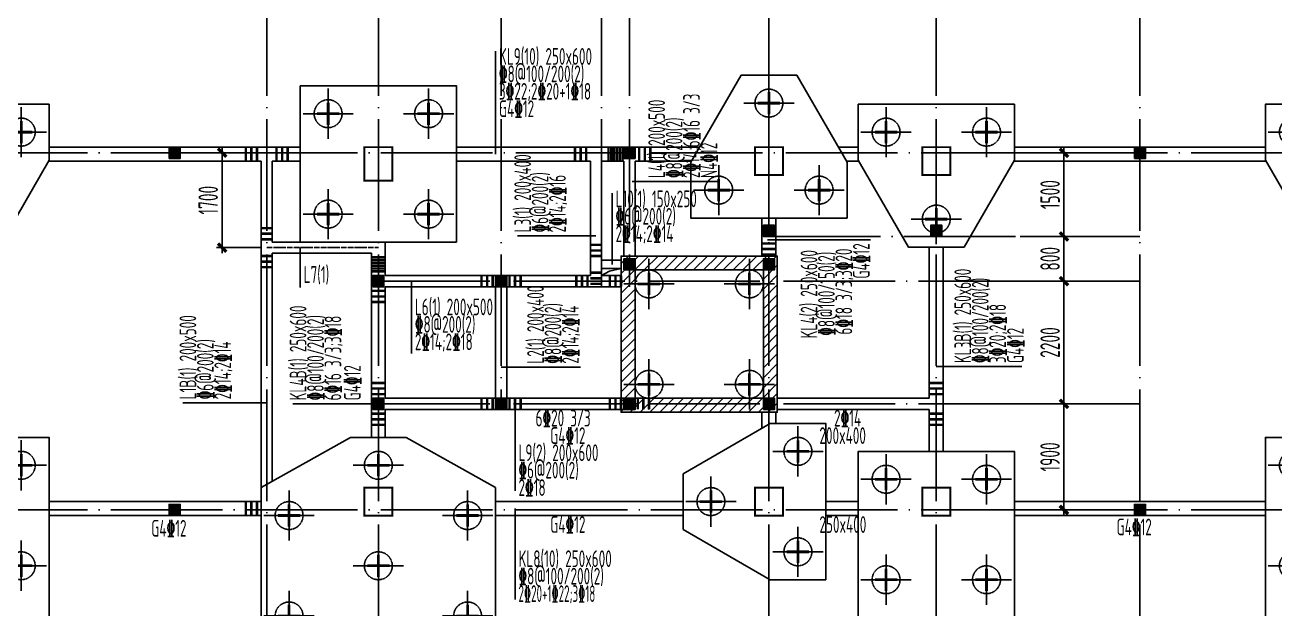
# Model space of a CAD drawing. Extents: x -472319 to -112444, y -516749 to -5704.
# Drawn here: x -398671 to -376268, y -223210 to -212746 of the extents above; entities that cross this region are included whole.
import ezdxf

# ---------------------------------------------------------------- set-up
doc = ezdxf.new("R2010")
doc.units = 0
doc.header["$LTSCALE"] = 100
doc.header["$MEASUREMENT"] = 0
for name, pattern in [('CENTER', [2, 1.25, -0.25, 0.25, -0.25]), ('DASHED', [0.75, 0.5, -0.25]), ('DOTE', [2.42, 2, -0.2, 0.02, -0.2])]:
    doc.linetypes.add(name, pattern=pattern)
for name, color, linetype in [('COLUMN', 9, 'Continuous'), ('CT', 255, 'Continuous'), ('DOTE', 1, 'CENTER'), ('PILE_DASH', 9, 'DASHED'), ('S_BEAM', 4, 'Continuous'), ('S_BEAMDIMLOCAL', 7, 'Continuous'), ('S_BEAMDIMMASS', 2, 'Continuous'), ('S_BEAMDIMMASSVER', 2, 'Continuous'), ('S_SUBBEAMHOOP', 1, 'Continuous'), ('填充', 8, 'Continuous'), ('审核修改', 6, 'Continuous'), ('柱', 2, 'Continuous'), ('桩线', 3, 'Continuous'), ('洞口边线', 7, 'Continuous')]:
    doc.layers.add(name, color=color, linetype=linetype)
doc.styles.add('HZ', font='tssdeng.shx', dxfattribs={"width": 0.6, "height": 350, "bigfont": 'a.shx'})
doc.styles.get("Standard").update_dxf_attribs({"font": 'tssdeng.shx', "width": 0.6, "bigfont": 'a.shx'})
doc.dimstyles.new('DIMN', dxfattribs={"dimtxt": 350, "dimasz": 150, "dimexe": 100, "dimexo": 100, "dimgap": 75, "dimtad": 1, "dimdec": 0, "dimzin": 0, "dimdsep": 46, "dimtxsty": 'HZ', "dimblk": 'ARCHTICK', "dimcen": 0.09, "dimdle": 100, "dimclrd": 3, "dimclre": 3, "dimclrt": 7, "dimazin": 2, "dimtfac": 1, "dimtdec": 0, "dimtmove": 2, "dimatfit": 3, "dimldrblk": 'ARCHTICK', "dimfxl": 1, "dimtolj": 1, "dimtzin": 0, "dimarcsym": 0})

# ---------------------------------------------------------------- blocks, each defined once
blk = doc.blocks.new('A$C75B14074')
at = {"layer": 'CT'}
blk.add_lwpolyline([(1900, 2559), (900, 2559), (0, 1000), (0, 0), (2800, 0), (2800, 1000), (1900, 2559)], dxfattribs=at)
at = {"layer": 'Defpoints', "ltscale": 0.5}
blk.add_point((1400, 1020), dxfattribs=at)
at = {"layer": 'PILE_DASH', "ltscale": 0.2}
for points in [[(1400, 2309, 1), (1400, 1809, 1)], [(500, 750, 1), (500, 250, 1)], [(2300, 750, 1), (2300, 250, 1)]]:
    blk.add_lwpolyline(points, format="xyb", close=True, dxfattribs=at)
at = {"layer": '桩线', "ltscale": 10}
for p, q in [((1400, 2509), (1400, 1609)), ((950, 2059), (1850, 2059)), ((500, 950), (500, 50)), ((2300, 950), (2300, 50)), ((50, 500), (950, 500)), ((1850, 500), (2750, 500))]:
    blk.add_line(p, q, dxfattribs=at)
at = {"layer": '桩线', "const_width": 50}
for points in [[(1400, 1859), (1400, 2259)], [(1600, 2059), (1200, 2059)], [(500, 300), (500, 700)], [(2300, 300), (2300, 700)], [(700, 500), (300, 500)], [(2500, 500), (2100, 500)]]:
    blk.add_lwpolyline(points, dxfattribs=at)
blk = doc.blocks.new('A$C20973FE6')
at = {"layer": 'CT'}
blk.add_lwpolyline([(0, 2800), (2800, 2800), (2800, 0), (0, 0)], close=True, dxfattribs=at)
at = {"layer": 'Defpoints', "ltscale": 0.5}
blk.add_point((1400, 1400), dxfattribs=at)
at = {"layer": 'PILE_DASH', "ltscale": 0.2}
for points in [[(500, 2050, -1), (500, 2550, -1)], [(2300, 2050, -1), (2300, 2550, -1)], [(500, 250, -1), (500, 750, -1)], [(2300, 250, -1), (2300, 750, -1)]]:
    blk.add_lwpolyline(points, format="xyb", close=True, dxfattribs=at)
at = {"layer": '桩线', "ltscale": 10}
for p, q in [((500, 1850), (500, 2750)), ((2300, 1850), (2300, 2750)), ((50, 2300), (950, 2300)), ((1850, 2300), (2750, 2300)), ((500, 50), (500, 950)), ((2300, 50), (2300, 950)), ((50, 500), (950, 500)), ((1850, 500), (2750, 500))]:
    blk.add_line(p, q, dxfattribs=at)
at = {"layer": '桩线', "const_width": 50}
for points in [[(500, 2500), (500, 2100)], [(2300, 2500), (2300, 2100)], [(700, 2300), (300, 2300)], [(2500, 2300), (2100, 2300)], [(500, 700), (500, 300)], [(2300, 700), (2300, 300)], [(700, 500), (300, 500)], [(2500, 500), (2100, 500)]]:
    blk.add_lwpolyline(points, dxfattribs=at)
blk = doc.blocks.new('A$C28571D46')
at = {"layer": 'CT'}
blk.add_lwpolyline([(2800, 0), (0, 0), (0, 0), (0, 4600), (2800, 4600), (2800, 0), (2800, 0)], dxfattribs=at)
at = {"layer": 'Defpoints', "ltscale": 0.5}
blk.add_point((1400, 2300), dxfattribs=at)
at = {"layer": 'PILE_DASH', "ltscale": 0.2}
for points in [[(500, 3850, -1), (500, 4350, -1)], [(2300, 3850, -1), (2300, 4350, -1)], [(500, 2050, -1), (500, 2550, -1)], [(2300, 2050, -1), (2300, 2550, -1)], [(500, 250, -1), (500, 750, -1)], [(2300, 250, -1), (2300, 750, -1)]]:
    blk.add_lwpolyline(points, format="xyb", close=True, dxfattribs=at)
at = {"layer": '桩线', "ltscale": 10}
for p, q in [((500, 3650), (500, 4550)), ((2300, 3650), (2300, 4550)), ((50, 4100), (950, 4100)), ((1850, 4100), (2750, 4100)), ((500, 1850), (500, 2750)), ((2300, 1850), (2300, 2750)), ((50, 2300), (950, 2300)), ((1850, 2300), (2750, 2300)), ((500, 50), (500, 950)), ((2300, 50), (2300, 950)), ((50, 500), (950, 500)), ((1850, 500), (2750, 500))]:
    blk.add_line(p, q, dxfattribs=at)
at = {"layer": '桩线', "const_width": 50}
for points in [[(500, 4300), (500, 3900)], [(2300, 4300), (2300, 3900)], [(700, 4100), (300, 4100)], [(2500, 4100), (2100, 4100)], [(500, 2500), (500, 2100)], [(2300, 2500), (2300, 2100)], [(700, 2300), (300, 2300)], [(2500, 2300), (2100, 2300)], [(500, 700), (500, 300)], [(2300, 700), (2300, 300)], [(700, 500), (300, 500)], [(2500, 500), (2100, 500)]]:
    blk.add_lwpolyline(points, dxfattribs=at)
blk = doc.blocks.new('A$C67631B70')
at = {"layer": 'CT', "ltscale": 10}
for p, q in [((0, 3700), (1600, 4600)), ((1600, 4600), (2600, 4600)), ((4200, 3700), (2600, 4600)), ((0, 900), (0, 3700)), ((4200, 3700), (4200, 900)), ((0, 900), (1600, 0)), ((4200, 900), (2600, 0)), ((1600, 0), (2600, 0)), ((1650, 0), (2550, 0))]:
    blk.add_line(p, q, dxfattribs=at)
at = {"layer": 'PILE_DASH', "ltscale": 0.2}
for points in [[(2100, 3850, -1), (2100, 4350, -1)], [(500, 2950, 1), (500, 3450, 1)], [(3700, 2950, -1), (3700, 3450, -1)], [(2100, 2550, 1), (2100, 2050, 1)], [(500, 1650, -1), (500, 1150, -1)], [(3700, 1650, 1), (3700, 1150, 1)], [(2100, 750, 1), (2100, 250, 1)]]:
    blk.add_lwpolyline(points, format="xyb", close=True, dxfattribs=at)
at = {"layer": '桩线', "ltscale": 10}
for p, q in [((2100, 3650), (2100, 4550)), ((1650, 4100), (2550, 4100)), ((500, 2750), (500, 3650)), ((3700, 2750), (3700, 3650)), ((950, 3200), (50, 3200)), ((3250, 3200), (4150, 3200)), ((2100, 2750), (2100, 1850)), ((1650, 2300), (2550, 2300)), ((500, 1850), (500, 950)), ((3700, 1850), (3700, 950)), ((950, 1400), (50, 1400)), ((3250, 1400), (4150, 1400)), ((2100, 950), (2100, 50)), ((1650, 500), (2550, 500))]:
    blk.add_line(p, q, dxfattribs=at)
at = {"layer": '桩线', "const_width": 50}
for points in [[(2100, 4300), (2100, 3900)], [(2300, 4100), (1900, 4100)], [(500, 3400), (500, 3000)], [(3700, 3400), (3700, 3000)], [(300, 3200), (700, 3200)], [(3900, 3200), (3500, 3200)], [(2100, 2100), (2100, 2500)], [(2300, 2300), (1900, 2300)], [(500, 1200), (500, 1600)], [(3700, 1200), (3700, 1600)], [(300, 1400), (700, 1400)], [(3900, 1400), (3500, 1400)], [(2100, 300), (2100, 700)], [(2300, 500), (1900, 500)]]:
    blk.add_lwpolyline(points, dxfattribs=at)
blk = doc.blocks.new('_ArchTick')
at = {"color": 0, "linetype": 'ByBlock', "const_width": 0.4}
blk.add_lwpolyline([(-0.5, -0.5), (0.5, 0.5)], dxfattribs=at)
blk = doc.blocks.new('*D335')
at = {"layer": 'Defpoints', "color": 0, "transparency": 16777216}
for p in [(-394338, -215035), (-395137, -216735), (-394338, -216735)]:
    blk.add_point(p, dxfattribs=at)
at = {"layer": '填充', "color": 3, "lineweight": -2, "transparency": 16777216}
for p, q in [((-394438, -215035), (-395237, -215035)), ((-395137, -214935), (-395137, -216835)), ((-394438, -216735), (-395237, -216735))]:
    blk.add_line(p, q, dxfattribs=at)
at = {"layer": '填充', "color": 3, "lineweight": -2, "transparency": 16777216, "xscale": 150, "yscale": 150, "zscale": 150}
for p, rotation in [((-395137, -215035), 90), ((-395137, -216735), 270)]:
    blk.add_blockref('_ArchTick', p, dxfattribs=dict(at, rotation=rotation))
at = {"layer": '填充', "color": 7, "transparency": 16777216, "insert": (-395387, -215885), "char_height": 350, "attachment_point": 5, "rotation": 90, "style": 'HZ'}
blk.add_mtext('\\A1;1700', dxfattribs=at)
blk = doc.blocks.new('*D340')
at = {"layer": 'Defpoints', "color": 0, "transparency": 16777216}
for p in [(-380938, -216535), (-380938, -217335), (-380050, -217335)]:
    blk.add_point(p, dxfattribs=at)
at = {"layer": '填充', "color": 3, "lineweight": -2, "transparency": 16777216}
for p, q in [((-380838, -216535), (-379950, -216535)), ((-380050, -216435), (-380050, -217435)), ((-380838, -217335), (-379950, -217335))]:
    blk.add_line(p, q, dxfattribs=at)
at = {"layer": '填充', "color": 3, "lineweight": -2, "transparency": 16777216, "xscale": 150, "yscale": 150, "zscale": 150}
for p, rotation in [((-380050, -216535), 90), ((-380050, -217335), 270)]:
    blk.add_blockref('_ArchTick', p, dxfattribs=dict(at, rotation=rotation))
at = {"layer": '填充', "color": 7, "transparency": 16777216, "insert": (-380299, -216935), "char_height": 350, "attachment_point": 5, "rotation": 90, "style": 'HZ'}
blk.add_mtext('\\A1;800', dxfattribs=at)
blk = doc.blocks.new('*D341')
at = {"layer": 'Defpoints', "color": 0, "transparency": 16777216}
for p in [(-380938, -217335), (-380938, -219535), (-380050, -219535)]:
    blk.add_point(p, dxfattribs=at)
at = {"layer": '填充', "color": 3, "lineweight": -2, "transparency": 16777216}
for p, q in [((-380050, -217235), (-380050, -219635)), ((-380838, -217335), (-379950, -217335)), ((-380838, -219535), (-379950, -219535))]:
    blk.add_line(p, q, dxfattribs=at)
at = {"layer": '填充', "color": 3, "lineweight": -2, "transparency": 16777216, "xscale": 150, "yscale": 150, "zscale": 150}
for p, rotation in [((-380050, -217335), 90), ((-380050, -219535), 270)]:
    blk.add_blockref('_ArchTick', p, dxfattribs=dict(at, rotation=rotation))
at = {"layer": '填充', "color": 7, "transparency": 16777216, "insert": (-380299, -218435), "char_height": 350, "attachment_point": 5, "rotation": 90, "style": 'HZ'}
blk.add_mtext('\\A1;2200', dxfattribs=at)
blk = doc.blocks.new('*D342')
at = {"layer": 'Defpoints', "color": 0, "transparency": 16777216}
for p in [(-380938, -219535), (-380938, -221435), (-380050, -221435)]:
    blk.add_point(p, dxfattribs=at)
at = {"layer": '填充', "color": 3, "lineweight": -2, "transparency": 16777216}
for p, q in [((-380838, -219535), (-379950, -219535)), ((-380050, -219435), (-380050, -221535)), ((-380838, -221435), (-379950, -221435))]:
    blk.add_line(p, q, dxfattribs=at)
at = {"layer": '填充', "color": 3, "lineweight": -2, "transparency": 16777216, "xscale": 150, "yscale": 150, "zscale": 150}
for p, rotation in [((-380050, -219535), 90), ((-380050, -221435), 270)]:
    blk.add_blockref('_ArchTick', p, dxfattribs=dict(at, rotation=rotation))
at = {"layer": '填充', "color": 7, "transparency": 16777216, "insert": (-380300, -220485), "char_height": 350, "attachment_point": 5, "rotation": 90, "style": 'HZ'}
blk.add_mtext('\\A1;1900', dxfattribs=at)
blk = doc.blocks.new('*D600')
at = {"layer": 'Defpoints', "color": 0, "transparency": 16777216}
for p in [(-380938, -215035), (-380938, -216535), (-380050, -216535)]:
    blk.add_point(p, dxfattribs=at)
at = {"layer": '填充', "color": 3, "lineweight": -2, "transparency": 16777216}
for p, q in [((-380838, -215035), (-379950, -215035)), ((-380050, -214935), (-380050, -216635)), ((-380838, -216535), (-379950, -216535))]:
    blk.add_line(p, q, dxfattribs=at)
at = {"layer": '填充', "color": 3, "lineweight": -2, "transparency": 16777216, "xscale": 150, "yscale": 150, "zscale": 150}
for p, rotation in [((-380050, -215035), 90), ((-380050, -216535), 270)]:
    blk.add_blockref('_ArchTick', p, dxfattribs=dict(at, rotation=rotation))
at = {"layer": '填充', "color": 7, "transparency": 16777216, "insert": (-380299, -215785), "char_height": 350, "attachment_point": 5, "rotation": 90, "style": 'HZ'}
blk.add_mtext('\\A1;1500', dxfattribs=at)

msp = doc.modelspace()

# ---------------------------------------------------------------- hatches: boundary and pattern name
at = {"layer": 'COLUMN'}
h = msp.add_hatch(dxfattribs=at)
h.set_pattern_fill('ANSI31', color=0)
h.set_pattern_definition([(45, (-447125.82832, -29396.88947), (-0.08838834765, 0.08838834765), [])])
h.paths.add_polyline_path([(-396088.328, -215134.889), (-395888.328, -215134.889), (-395888.328, -214934.889), (-396088.328, -214934.889)])
h = msp.add_hatch(dxfattribs=at)
h.set_pattern_fill('ANSI31', color=0)
h.set_pattern_definition([(45, (-438975.82832, -29396.88947), (-0.08838834765, 0.08838834765), [])])
h.paths.add_polyline_path([(-387938.328, -215134.889), (-387738.328, -215134.889), (-387738.328, -214934.889), (-387938.328, -214934.889)])
h = msp.add_hatch(dxfattribs=at)
h.set_pattern_fill('ANSI31', color=0)
h.set_pattern_definition([(45, (-429825.82901, -29396.88947), (-0.08838834765, 0.08838834765), [])])
h.paths.add_polyline_path([(-378788.329, -215134.889), (-378588.329, -215134.889), (-378588.329, -214934.889), (-378788.329, -214934.889)])
h = msp.add_hatch(dxfattribs=at)
h.set_pattern_fill('ANSI31', color=0)
h.set_pattern_definition([(45, (-382675.8295, -30796.89045), (-0.08838834765, 0.08838834765), [])])
h.paths.add_polyline_path([(-385238.329, -216534.89), (-385438.329, -216534.89), (-385438.329, -216334.89), (-385238.329, -216334.89)])
h = msp.add_hatch(dxfattribs=at)
h.set_pattern_fill('ANSI31', color=0)
h.set_pattern_definition([(45, (-379675.82832, -30796.89045), (-0.08838834765, 0.08838834765), [])])
h.paths.add_polyline_path([(-382238.328, -216534.89), (-382438.328, -216534.89), (-382438.328, -216334.89), (-382238.328, -216334.89)])
h = msp.add_hatch(dxfattribs=at)
h.set_pattern_fill('ANSI31', color=0)
h.set_pattern_definition([(45, (-438975.82832, -31396.89045), (-0.08838834765, 0.08838834765), [])])
h.paths.add_polyline_path([(-387938.328, -217134.89), (-387738.328, -217134.89), (-387738.328, -216934.89), (-387938.328, -216934.89)])
h = msp.add_hatch(dxfattribs=at)
h.set_pattern_fill('ANSI31', color=0)
h.set_pattern_definition([(45, (-436475.82832, -31396.89045), (-0.08838834765, 0.08838834765), [])])
h.paths.add_polyline_path([(-385438.328, -217134.89), (-385238.328, -217134.89), (-385238.328, -216934.89), (-385438.328, -216934.89)])
h = msp.add_hatch(dxfattribs=at)
h.set_pattern_fill('ANSI31', color=0)
h.set_pattern_definition([(45, (-443475.82832, -31696.88947), (-0.08838834765, 0.08838834765), [])])
h.paths.add_polyline_path([(-392438.328, -217434.889), (-392238.328, -217434.889), (-392238.328, -217234.889), (-392438.328, -217234.889)])
h = msp.add_hatch(dxfattribs=at)
h.set_pattern_fill('ANSI31', color=0)
h.set_pattern_definition([(45, (-441275.83028, -31696.88947), (-0.08838834765, 0.08838834765), [])])
h.paths.add_polyline_path([(-390238.33, -217434.889), (-390038.33, -217434.889), (-390038.33, -217234.889), (-390238.33, -217234.889)])
h = msp.add_hatch(dxfattribs=at)
h.set_pattern_fill('ANSI31', color=0)
h.set_pattern_definition([(45, (-443475.82832, -33896.89045), (-0.08838834765, 0.08838834765), [])])
h.paths.add_polyline_path([(-392438.328, -219634.89), (-392238.328, -219634.89), (-392238.328, -219434.89), (-392438.328, -219434.89)])
h = msp.add_hatch(dxfattribs=at)
h.set_pattern_fill('ANSI31', color=0)
h.set_pattern_definition([(45, (-441275.83028, -33896.89045), (-0.08838834765, 0.08838834765), [])])
h.paths.add_polyline_path([(-390238.33, -219634.89), (-390038.33, -219634.89), (-390038.33, -219434.89), (-390238.33, -219434.89)])
h = msp.add_hatch(dxfattribs=at)
h.set_pattern_fill('ANSI31', color=0)
h.set_pattern_definition([(45, (-438975.82832, -33896.89045), (-0.08838834765, 0.08838834765), [])])
h.paths.add_polyline_path([(-387938.328, -219634.89), (-387738.328, -219634.89), (-387738.328, -219434.89), (-387938.328, -219434.89)])
h = msp.add_hatch(dxfattribs=at)
h.set_pattern_fill('ANSI31', color=0)
h.set_pattern_definition([(45, (-436475.82832, -33896.89045), (-0.08838834765, 0.08838834765), [])])
h.paths.add_polyline_path([(-385438.328, -219634.89), (-385238.328, -219634.89), (-385238.328, -219434.89), (-385438.328, -219434.89)])
h = msp.add_hatch(dxfattribs=at)
h.set_pattern_fill('ANSI31', color=0)
h.set_pattern_definition([(45, (-447125.82832, -35796.89045), (-0.08838834765, 0.08838834765), [])])
h.paths.add_polyline_path([(-396088.328, -221534.89), (-395888.328, -221534.89), (-395888.328, -221334.89), (-396088.328, -221334.89)])
h = msp.add_hatch(dxfattribs=at)
h.set_pattern_fill('ANSI31', color=0)
h.set_pattern_definition([(45, (-429825.82756, -35796.89045), (-0.08838834765, 0.08838834765), [])])
h.paths.add_polyline_path([(-378788.328, -221534.89), (-378588.328, -221534.89), (-378588.328, -221334.89), (-378788.328, -221334.89)])
at = {"layer": '填充'}
h = msp.add_hatch(dxfattribs=at)
h.set_pattern_fill('ANSI31', color=252, scale=1000)
h.set_pattern_definition([(45, (-245454.89, -127520.74), (-88.38835, 88.38835), [])])
h.paths.add_polyline_path([(-385188.328, -216884.89), (-387988.328, -216884.89), (-387988.328, -219684.89), (-385188.328, -219684.89)])
h.paths.add_polyline_path([(-385438.328, -217134.89), (-387738.328, -217134.89), (-387738.328, -219434.89), (-385438.328, -219434.89)], flags=16)

# ---------------------------------------------------------------- linework, layer by layer
at = {"layer": 'COLUMN', "color": 0}
for points in [[(-396088.328, -215134.889), (-395888.328, -215134.889), (-395888.328, -214934.889), (-396088.328, -214934.889)], [(-387938.328, -215134.889), (-387738.328, -215134.889), (-387738.328, -214934.889), (-387938.328, -214934.889)], [(-378788.329, -215134.889), (-378588.329, -215134.889), (-378588.329, -214934.889), (-378788.329, -214934.889)], [(-385238.329, -216534.89), (-385438.329, -216534.89), (-385438.329, -216334.89), (-385238.329, -216334.89)], [(-382238.328, -216534.89), (-382438.328, -216534.89), (-382438.328, -216334.89), (-382238.328, -216334.89)], [(-387938.328, -217134.89), (-387738.328, -217134.89), (-387738.328, -216934.89), (-387938.328, -216934.89)], [(-385438.328, -217134.89), (-385238.328, -217134.89), (-385238.328, -216934.89), (-385438.328, -216934.89)], [(-392438.328, -217434.889), (-392238.328, -217434.889), (-392238.328, -217234.889), (-392438.328, -217234.889)], [(-390238.33, -217434.889), (-390038.33, -217434.889), (-390038.33, -217234.889), (-390238.33, -217234.889)], [(-392438.328, -219634.89), (-392238.328, -219634.89), (-392238.328, -219434.89), (-392438.328, -219434.89)], [(-390238.33, -219634.89), (-390038.33, -219634.89), (-390038.33, -219434.89), (-390238.33, -219434.89)], [(-387938.328, -219634.89), (-387738.328, -219634.89), (-387738.328, -219434.89), (-387938.328, -219434.89)], [(-385438.328, -219634.89), (-385238.328, -219634.89), (-385238.328, -219434.89), (-385438.328, -219434.89)], [(-396088.328, -221534.89), (-395888.328, -221534.89), (-395888.328, -221334.89), (-396088.328, -221334.89)], [(-378788.328, -221534.89), (-378588.328, -221534.89), (-378588.328, -221334.89), (-378788.328, -221334.89)]]:
    msp.add_lwpolyline(points, close=True, dxfattribs=at)
at = {"layer": 'DOTE', "linetype": 'DOTE', "ltscale": 10}
for p, q in [((-394338.33, -212015.242), (-394338.33, -231278.782)), ((-392338.328, -212015.242), (-392338.328, -231278.782)), ((-390138.33, -212015.242), (-390138.33, -219634.89)), ((-388338.328, -212015.242), (-388338.328, -217434.889)), ((-387838.328, -212015.242), (-387838.328, -217434.889)), ((-385338.328, -212015.242), (-385338.328, -223434.89)), ((-382338.328, -212015.242), (-382338.328, -231278.782)), ((-378688.328, -212015.242), (-378688.328, -231278.782)), ((-418912.147, -215034.89), (-355619.518, -215034.89)), ((-385338.328, -216534.89), (-378688.327, -216534.89)), ((-392338.328, -217334.89), (-378688.328, -217334.89)), ((-392338.328, -219534.891), (-378688.328, -219534.891)), ((-418912.147, -221434.89), (-355619.518, -221434.89))]:
    msp.add_line(p, q, dxfattribs=at)
at = {"layer": 'DOTE', "linetype": 'DOTE', "ltscale": 0.5}
msp.add_line((-394338.33, -216734.89), (-392338.328, -216734.89), dxfattribs=at)
at = {"layer": 'S_BEAM'}
for p, q in [((-398238.328, -214934.889), (-394338.33, -214934.889)), ((-394338.33, -214934.889), (-393738.328, -214934.889)), ((-390938.328, -214934.889), (-388438.328, -214934.889)), ((-388438.328, -214934.889), (-387838.328, -214934.889)), ((-387838.328, -214934.889), (-386582.666, -214934.889)), ((-384093.991, -214934.889), (-383738.328, -214934.889)), ((-380938.328, -214934.889), (-378688.328, -214934.889)), ((-378688.328, -214934.889), (-376438.328, -214934.889)), ((-398249.652, -215184.889), (-394438.33, -215184.889)), ((-394438.33, -216734.889), (-394438.33, -215184.889)), ((-394238.33, -215184.889), (-393738.328, -215184.889)), ((-394238.33, -216634.889), (-394238.33, -215184.889)), ((-390938.328, -215184.889), (-388538.328, -215184.889)), ((-388538.328, -217034.889), (-388538.328, -215184.889)), ((-388338.328, -215184.889), (-387938.328, -215184.889)), ((-388338.328, -216959.889), (-388338.328, -215184.889)), ((-387938.328, -216884.89), (-387938.328, -215184.889)), ((-387738.328, -215184.889), (-386727.003, -215184.889)), ((-387738.328, -216884.89), (-387738.328, -215184.889)), ((-383949.653, -215184.889), (-383727.005, -215184.889)), ((-380949.652, -215184.889), (-378688.328, -215184.889)), ((-378688.328, -215184.889), (-376427.005, -215184.889)), ((-385463.328, -216884.89), (-385463.328, -216204.505)), ((-385213.328, -216884.89), (-385213.328, -216204.505)), ((-394238.33, -216634.889), (-392463.33, -216634.889)), ((-392213.33, -216734.889), (-392213.33, -216634.891)), ((-394438.33, -221284.89), (-394438.33, -216734.889)), ((-394238.33, -220922.394), (-394238.33, -216834.889)), ((-394238.33, -216834.889), (-392463.33, -216834.889)), ((-392463.33, -217334.889), (-392463.33, -216834.889)), ((-392213.33, -217234.889), (-392213.33, -216734.889)), ((-382463.328, -219434.89), (-382463.328, -216724.122)), ((-382213.328, -219534.89), (-382213.328, -216724.122)), ((-388538.328, -217234.889), (-388538.328, -217034.889)), ((-388338.328, -216959.889), (-387988.328, -216959.889)), ((-392213.33, -217234.889), (-390138.33, -217234.889)), ((-390138.33, -217234.889), (-388538.328, -217234.889)), ((-388338.328, -217234.889), (-388338.328, -217109.889)), ((-388338.328, -217109.889), (-387988.328, -217109.889)), ((-388338.328, -217234.889), (-387988.328, -217234.889)), ((-392463.33, -219534.89), (-392463.33, -217334.889)), ((-392213.33, -219434.89), (-392213.33, -217434.889)), ((-392213.33, -217434.889), (-390238.33, -217434.889)), ((-390238.33, -219434.89), (-390238.33, -217434.889)), ((-390038.33, -217434.889), (-388438.328, -217434.889)), ((-390038.33, -219434.89), (-390038.33, -217434.889)), ((-388438.328, -217434.889), (-387988.328, -217434.889)), ((-392463.33, -220134.892), (-392463.33, -219534.89)), ((-392213.33, -219434.89), (-390238.33, -219434.89)), ((-390038.33, -219434.89), (-387938.328, -219434.89)), ((-385188.328, -219434.89), (-382463.328, -219434.89)), ((-382213.328, -220384.889), (-382213.328, -219534.89)), ((-392213.33, -220134.892), (-392213.33, -219634.89)), ((-392213.33, -219634.89), (-390138.33, -219634.89)), ((-390138.33, -219634.89), (-387838.328, -219634.89)), ((-385463.328, -219968.384), (-385463.328, -219684.891)), ((-385213.328, -219884.891), (-385213.328, -219684.891)), ((-385188.328, -219634.89), (-382463.328, -219634.89)), ((-382463.328, -220384.889), (-382463.328, -219634.89)), ((-398238.328, -221284.89), (-394438.33, -221284.89)), ((-390238.328, -221284.89), (-387838.328, -221284.89)), ((-387838.328, -221284.89), (-386877.56, -221284.89)), ((-384318.714, -221284.89), (-383738.328, -221284.89)), ((-380938.328, -221284.89), (-378688.328, -221284.89)), ((-378688.328, -221284.89), (-376438.328, -221284.89)), ((-398238.328, -221534.89), (-394438.328, -221534.89)), ((-390238.328, -221534.89), (-387838.328, -221534.89)), ((-387838.328, -221534.89), (-386877.56, -221534.89)), ((-384318.714, -221534.89), (-383738.328, -221534.89)), ((-380938.328, -221534.89), (-378688.328, -221534.89)), ((-378688.328, -221534.89), (-376438.328, -221534.89))]:
    msp.add_line(p, q, dxfattribs=at)
at = {"layer": 'S_BEAMDIMMASS'}
for p, q in [((-390238.33, -215059.889), (-390238.33, -213216.139)), ((-388147.328, -217034.889), (-388147.328, -215758.639)), ((-393738.33, -216734.889), (-393738.33, -217447.5)), ((-391745.33, -217334.889), (-391745.33, -218629.5)), ((-389887.83, -219534.89), (-389887.83, -221094.39)), ((-389887.83, -221409.89), (-389887.83, -223038.39))]:
    msp.add_line(p, q, dxfattribs=at)
at = {"layer": 'S_BEAMDIMMASSVER'}
for p, q in [((-386256.328, -215550), (-387791.078, -215550)), ((-388438.328, -216524.389), (-389844.578, -216524.389)), ((-383519.5, -216598), (-385363.25, -216598)), ((-390138.33, -218874.89), (-388716, -218874.89)), ((-380807.078, -218866.002), (-382338.328, -218866.002)), ((-394338.33, -219514.89), (-395844.58, -219514.89)), ((-392338.33, -219534.019), (-393869.58, -219534.019))]:
    msp.add_line(p, q, dxfattribs=at)
at = {"layer": 'S_SUBBEAMHOOP', "const_width": 44.9}
for points in [[(-394713.33, -214934.889), (-394713.33, -215184.889)], [(-394613.33, -214934.889), (-394613.33, -215184.889)], [(-394513.33, -214934.889), (-394513.33, -215184.889)], [(-394163.33, -214934.889), (-394163.33, -215184.889)], [(-394063.33, -214934.889), (-394063.33, -215184.889)], [(-393963.33, -214934.889), (-393963.33, -215184.889)], [(-388813.328, -214934.889), (-388813.328, -215184.889)], [(-388713.328, -214934.889), (-388713.328, -215184.889)], [(-388613.328, -214934.889), (-388613.328, -215184.889)], [(-388213.328, -214934.889), (-388213.328, -215184.889)], [(-388163.328, -214934.889), (-388163.328, -215184.889)], [(-388113.328, -214934.889), (-388113.328, -215184.889)], [(-388063.328, -214934.889), (-388063.328, -215184.889)], [(-388013.328, -214934.889), (-388013.328, -215184.889)], [(-387963.328, -214934.889), (-387963.328, -215184.889)], [(-387663.328, -214934.889), (-387663.328, -215184.889)], [(-387563.328, -214934.889), (-387563.328, -215184.889)], [(-387463.328, -214934.889), (-387463.328, -215184.889)], [(-394438.33, -216384.889), (-394238.33, -216384.889)], [(-394438.33, -216484.889), (-394238.33, -216484.889)], [(-394438.33, -216584.889), (-394238.33, -216584.889)], [(-385463.328, -216659.889), (-385213.328, -216659.889)], [(-388538.328, -216684.889), (-388338.328, -216684.889)], [(-388538.328, -216784.889), (-388338.328, -216784.889)], [(-385463.328, -216759.889), (-385213.328, -216759.889)], [(-385463.328, -216859.889), (-385213.328, -216859.889)], [(-394438.33, -216884.889), (-394238.33, -216884.889)], [(-394438.33, -216984.889), (-394238.33, -216984.889)], [(-394438.33, -217084.889), (-394238.33, -217084.889)], [(-392463.33, -216909.889), (-392213.33, -216909.889)], [(-392463.33, -216959.889), (-392213.33, -216959.889)], [(-392463.33, -217009.889), (-392213.33, -217009.889)], [(-392463.33, -217059.889), (-392213.33, -217059.889)], [(-388538.328, -216884.889), (-388338.328, -216884.889)], [(-392463.33, -217109.889), (-392213.33, -217109.889)], [(-392463.33, -217159.889), (-392213.33, -217159.889)], [(-390488.33, -217234.889), (-390488.33, -217434.889)], [(-390388.33, -217234.889), (-390388.33, -217434.889)], [(-390288.33, -217234.889), (-390288.33, -217434.889)], [(-389988.33, -217234.889), (-389988.33, -217434.889)], [(-389888.33, -217234.889), (-389888.33, -217434.889)], [(-389788.33, -217234.889), (-389788.33, -217434.889)], [(-388788.328, -217234.889), (-388788.328, -217434.889)], [(-388688.328, -217234.889), (-388688.328, -217434.889)], [(-388588.328, -217234.889), (-388588.328, -217434.889)], [(-388538.328, -217184.889), (-388338.328, -217184.889)], [(-388538.328, -217284.889), (-388338.328, -217284.889)], [(-388188.328, -217234.889), (-388188.328, -217434.889)], [(-388088.328, -217234.889), (-388088.328, -217434.889)], [(-387988.328, -217234.889), (-387988.328, -217434.889)], [(-392463.33, -217509.889), (-392213.33, -217509.889)], [(-388538.328, -217384.889), (-388338.328, -217384.889)], [(-392463.33, -217609.889), (-392213.33, -217609.889)], [(-392463.33, -217709.889), (-392213.33, -217709.889)], [(-392463.33, -219159.89), (-392213.33, -219159.89)], [(-392463.33, -219259.89), (-392213.33, -219259.89)], [(-382463.328, -219159.89), (-382213.328, -219159.89)], [(-382463.328, -219259.89), (-382213.328, -219259.89)], [(-392463.33, -219359.89), (-392213.33, -219359.89)], [(-390488.33, -219434.89), (-390488.33, -219634.89)], [(-390388.33, -219434.89), (-390388.33, -219634.89)], [(-390288.33, -219434.89), (-390288.33, -219634.89)], [(-389988.33, -219434.89), (-389988.33, -219634.89)], [(-389888.33, -219434.89), (-389888.33, -219634.89)], [(-389788.33, -219434.89), (-389788.33, -219634.89)], [(-388188.328, -219434.89), (-388188.328, -219634.89)], [(-388088.328, -219434.89), (-388088.328, -219634.89)], [(-387988.328, -219434.89), (-387988.328, -219634.89)], [(-387688.328, -219434.89), (-387688.328, -219634.89)], [(-387588.328, -219434.89), (-387588.328, -219634.89)], [(-387488.328, -219434.89), (-387488.328, -219634.89)], [(-382463.328, -219359.89), (-382213.328, -219359.89)], [(-392463.33, -219709.89), (-392213.33, -219709.89)], [(-382463.328, -219709.89), (-382213.328, -219709.89)], [(-392463.33, -219809.89), (-392213.33, -219809.89)], [(-392463.33, -219909.89), (-392213.33, -219909.89)], [(-382463.328, -219809.89), (-382213.328, -219809.89)], [(-382463.328, -219909.89), (-382213.328, -219909.89)], [(-394713.33, -221284.89), (-394713.33, -221534.89)], [(-394613.33, -221284.89), (-394613.33, -221534.89)], [(-394513.33, -221284.89), (-394513.33, -221534.89)]]:
    msp.add_lwpolyline(points, dxfattribs=at)
at = {"layer": '填充', "color": 252}
for points in [[(-385188.328, -216884.89), (-387988.328, -216884.89), (-387988.328, -219684.89), (-385188.328, -219684.89)], [(-385438.328, -217134.89), (-387738.328, -217134.89), (-387738.328, -219434.89), (-385438.328, -219434.89)]]:
    msp.add_lwpolyline(points, close=True, dxfattribs=at)
at = {"layer": '柱', "color": 252, "const_width": 35}
for points in [[(-392588.328, -214934.89), (-392088.328, -214934.89), (-392088.328, -215534.89), (-392588.328, -215534.89)], [(-385088.328, -214934.89), (-385588.328, -214934.89), (-385588.328, -215434.89), (-385088.328, -215434.89)], [(-382088.328, -214934.89), (-382588.328, -214934.89), (-382588.328, -215434.89), (-382088.328, -215434.89)], [(-392588.328, -221034.89), (-392088.328, -221034.89), (-392088.328, -221534.89), (-392588.328, -221534.89)], [(-385588.328, -221034.89), (-385088.328, -221034.89), (-385088.328, -221534.89), (-385588.328, -221534.89)], [(-382588.328, -221034.89), (-382088.328, -221034.89), (-382088.328, -221534.89), (-382588.328, -221534.89)]]:
    msp.add_lwpolyline(points, close=True, dxfattribs=at)
at = {"layer": '洞口边线'}
msp.add_lwpolyline([(-387988.328, -217109.889), (-388338.328, -217109.889), (-388338.328, -217234.889), (-388194.135, -217154.083), (-387988.328, -217109.889)], close=True, dxfattribs=at)

# ---------------------------------------------------------------- block references
at = {"layer": '填充', "color": 252}
for name, p in [('A$C75B14074', (-386738.331, -216204.507)), ('A$C20973FE6', (-393738.329, -216634.889)), ('A$C20973FE6', (-387988.329, -219684.889)), ('A$C28571D46', (-401038.324, -224734.89)), ('A$C67631B70', (-394438.33, -224734.895)), ('A$C28571D46', (-376438.324, -224734.89)), ('A$C28571D46', (-383738.324, -224984.89))]:
    msp.add_blockref(name, p, dxfattribs=at)
at = {"layer": '填充', "color": 252, "xscale": -1, "rotation": 180}
for p in [(-401038.331, -214165.274), (-383738.331, -214165.274), (-376438.331, -214165.274)]:
    msp.add_blockref('A$C75B14074', p, dxfattribs=at)
at = {"layer": '填充', "color": 252, "rotation": 90}
msp.add_blockref('A$C75B14074', (-384318.711, -222684.893), dxfattribs=at)

# ---------------------------------------------------------------- texts
at = {"layer": 'S_BEAMDIMLOCAL', "width": 0.6}
for s, p in [('6\x8420 3/3', (-389520.828, -219939.89)), ('2\x8414', (-384170.828, -219939.89)), ('G4\x8412', (-389258.328, -220252.39)), ('200x400', (-384433.328, -220252.39)), ('G4\x8412', (-389258.328, -221845.89)), ('250x400', (-384433.328, -221845.89)), ('G4\x8412', (-396408.33, -221913.39)), ('G4\x8412', (-379108.328, -221889.89))]:
    msp.add_text(s, height=300, dxfattribs=at).set_placement(p)
at = {"layer": 'S_BEAMDIMMASS'}
for s, width, p in [('KL9(10) 250x600', 0.6, (-390177.08, -213458.639)), ('\x848@100/200(2)', 0.6, (-390177.08, -213771.139)), ('3\x8422;2\x8420+1\x8418', 0.6, (-390177.08, -214083.639)), ('G4\x8412', 0.6, (-390177.08, -214396.139)), ('L10(1) 150x250', 0.6, (-388086.078, -216011.139)), ('\x846@200(2)', 0.6, (-388086.078, -216323.639)), ('2\x8414;2\x8414', 0.6, (-388086.078, -216636.139)), ('L7(1)', 0.6, (-393677.08, -217366.748)), ('L6(1) 200x500', 0.6, (-391684.08, -217947.139)), ('2\x8414;2\x8418', 0.6, (-391684.08, -218572.139)), ('L9(2) 200x600', 0.6, (-389826.58, -220559.14)), ('\x846@200(2)', 0.6, (-389826.58, -220871.64)), ('2\x8418', 0.6, (-389826.58, -221184.14)), ('KL8(10) 250x600', 0.6, (-389826.58, -222458.64)), ('\x848@100/200(2)', 0.6, (-389826.58, -222771.14)), ('2\x8420+1\x8422;3\x8418', 0.5, (-389826.58, -223083.64))]:
    msp.add_text(s, height=300, dxfattribs=dict(at, width=width)).set_placement(p)
at = {"layer": 'S_BEAMDIMMASSVER', "width": 0.6}
for s, p in [('L4(1) 200x500', (-387200.578, -215488.75)), ('2\x8414;6\x8416 3/3', (-386575.578, -215488.75)), ('\x848@200(2)', (-386888.078, -215488.75)), ('N4\x8412', (-386263.078, -215488.75)), ('L3(1) 200x400', (-389602.078, -216463.139)), ('\x846@200(2)', (-389289.578, -216463.139)), ('2\x8414;2\x8416', (-388977.078, -216463.139)), ('KL4(2) 250x600', (-384470.25, -218363.036)), ('\x848@100/150(2)', (-384157.75, -218313.865)), ('6\x8418 3/3;3\x8420', (-383845.25, -218292.788)), ('G4\x8412', (-383532.75, -217289.25)), ('KL3B(1) 250x600', (-381714.078, -218804.752)), ('\x848@100/200(2)', (-381401.578, -218804.752)), ('L2(1) 200x400', (-389371.58, -218813.64)), ('L1B(1) 200x500', (-395602.08, -219453.64)), ('KL4B(1) 250x600', (-393627.08, -219472.769)), ('\x848@100/200(2)', (-393314.58, -219472.769)), ('6\x8416 3/3;3\x8418', (-393002.08, -219472.769)), ('2\x8414;2\x8414', (-388746.58, -218813.64)), ('3\x8420;2\x8418', (-381089.078, -218804.752)), ('G4\x8412', (-380770.078, -218804.752)), ('\x846@200(2)', (-395289.58, -219453.64)), ('2\x8414;2\x8414', (-394977.08, -219453.64)), ('G4\x8412', (-392654.08, -219472.769))]:
    msp.add_text(s, height=300, rotation=90, dxfattribs=at).set_placement(p)
at = {"layer": '审核修改', "width": 0.6}
msp.add_text('%%1328@200(2)', height=300, rotation=90, dxfattribs=at).set_placement((-389059.08, -218813.64))
msp.add_text('%%1328@200(2)', height=300, dxfattribs=at).set_placement((-391684.08, -218259.639))

# ---------------------------------------------------------------- dimensions: what is measured, and where the dimension line sits
at = {"layer": '填充', "color": 7}
for base, p1, p2, picture, middle in [((-395137, -216734.89), (-394338.33, -215034.89), (-394338.33, -216734.89), '*D335', (-395387, -215884.89)), ((-380049.5, -216534.89), (-380938.328, -215034.89), (-380938.328, -216534.89), '*D600', (-380299.5, -215784.89)), ((-380049.5, -217334.89), (-380938.328, -216534.89), (-380938.328, -217334.89), '*D340', (-380299.5, -216934.89)), ((-380049.5, -219534.891), (-380938.328, -217334.89), (-380938.328, -219534.891), '*D341', (-380299.5, -218434.891)), ((-380049.5, -221434.89), (-380938.328, -219534.891), (-380938.328, -221434.89), '*D342', (-380299.5, -220484.891))]:
    dim = msp.add_linear_dim(base=base, p1=p1, p2=p2, angle=90, dimstyle='DIMN', override={"dimfxl": 100}, dxfattribs=at)
    dim.commit()
    dim.dimension.update_dxf_attribs({"geometry": picture, "text_midpoint": middle})

doc.saveas('drawing.dxf')
